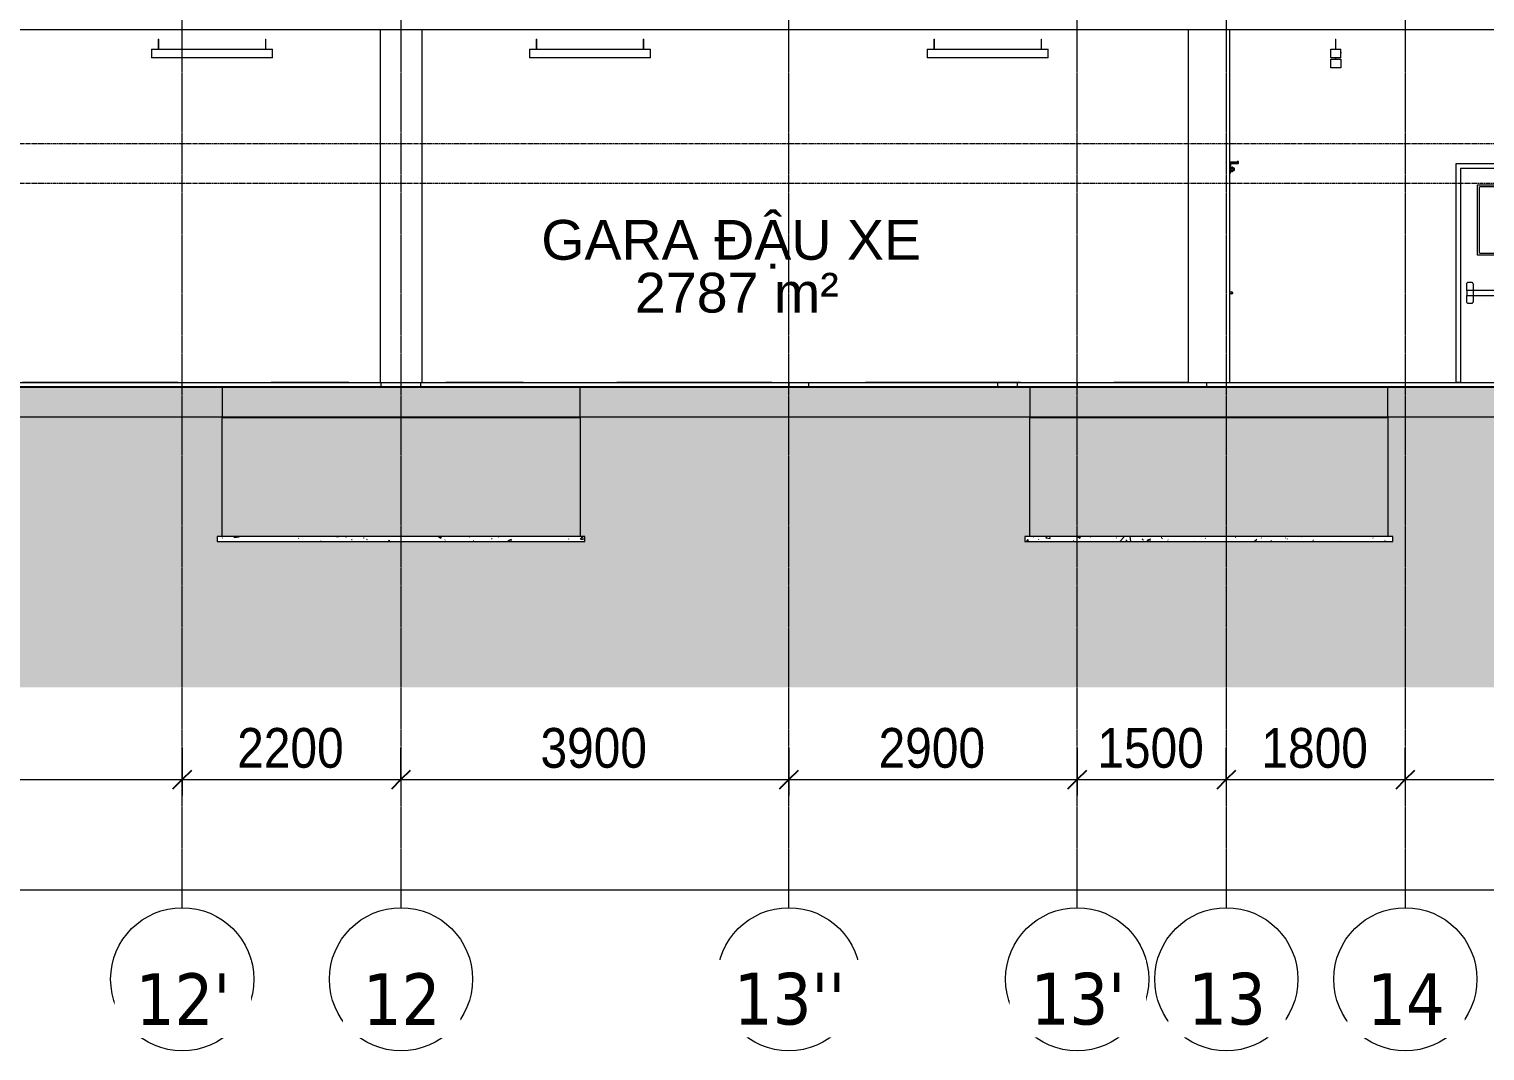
# Model space of a CAD drawing. Header units: millimetres. Extents: x 26124 to 258712, y -8723 to 35400.
# Drawn here: x 225247 to 239887, y -8723 to 1552 of the extents above; entities that cross this region are included whole.
import ezdxf

# ---------------------------------------------------------------- set-up
doc = ezdxf.new("R2010")
doc.units = ezdxf.units.MM
doc.linetypes.add('Centre', pattern=[31.75, 6.35, -4.7625, 15.875, -4.7625])
doc.linetypes.add('Grid Line', pattern=[22.225, 12.7, -3.175, 3.175, -3.175])
for name, color, linetype, lineweight in [('0-2', 50, 'Continuous', 5), ('A-ANNO-DIMS', 211, 'Continuous', 9), ('A-ANNO-DIMS-160', 211, 'Continuous', 9), ('A-AREA-IDEN', 2, 'Continuous', 9), ('A-CLNG-3', 13, 'Continuous', 18), ('A-CLNG-PATT-3', 13, 'Continuous', 9), ('A-DETL-GENF-2', 9, 'Continuous', 9), ('A-DETL-GENF-3', 253, 'Continuous', 9), ('A-DETL-THIN', 151, 'Continuous', 9), ('A-DOOR', 31, 'Continuous', 9), ('A-DOOR-FRAM', 31, 'Continuous', 9), ('A-FLOR-1', 10, 'Continuous', 25), ('A-FLOR-LEVL-2', 51, 'Centre', 9), ('A-FLOR-PATT-1', 7, 'Continuous', 9), ('A-WALL', 113, 'Continuous', 9), ('C-PRKG', 70, 'Continuous', 9), ('E-LITE-EQPM', 33, 'Continuous', 9), ('S-COLS-1', 7, 'Continuous', 9), ('S-FNDN-1', 32, 'Continuous', 5), ('S-FNDN-2', 250, 'Continuous', 18), ('S-GRID-1', 1, 'Grid Line', 9), ('S-GRID-IDEN', 1, 'Continuous', 9)]:
    doc.layers.add(name, color=color, linetype=linetype, lineweight=lineweight)
doc.styles.add('Arial_1', font='arial.ttf', dxfattribs={"height": 400})
doc.styles.add('Tahoma_B_1', font='tahomabd.ttf', dxfattribs={"height": 520})
doc.styles.add('UTM Avo', font='', dxfattribs={"width": 0.9, "height": 400})
doc.styles.get('UTM Avo').set_extended_font_data('UTM Avo')
doc.dimstyles.new('1_Dim_chi_tiet_2_5', dxfattribs={"dimscale": 304.8, "dimtxt": 399.720379, "dimasz": 0.629921, "dimexe": 0.524934, "dimexo": 0.0625, "dimgap": 0.052493, "dimtad": 1, "dimdec": 0, "dimrnd": 5, "dimzin": 0, "dimdsep": 46, "dimtxsty": 'UTM Avo', "dimblk1": 'OBLIQUE', "dimblk2": 'OBLIQUE', "dimsah": 1, "dimcen": 0.09, "dimdle": 0.524934, "dimazin": 0, "dimtfac": 1, "dimtdec": 4, "dimtix": 1, "dimtmove": 0, "dimatfit": 3, "dimfxl": 1.049869, "dimfxlon": 1, "dimtvp": 1, "dimtolj": 1, "dimtzin": 0, "dimarcsym": 2})
pattern_1 = [(50, (201715.2, 14125), (349.794, -30.603), [36.576, -402.336]), (355, (201715.2, 14125), (-67.6662, 366.8294), [29.261, -321.869]), (100.451, (201744.35, 14122.45), (282.1303, 336.2237), [31.085, -341.933]), (46.184, (201715.2, 14222.54), (520.4716, -80.7226), [54.864, -603.504]), (96.636, (201758.6, 14215.8), (455.813, 475.061), [46.627, -512.899]), (351.184, (201715.2, 14222.54), (455.817, 475.056), [43.891, -482.803]), (21, (201763.97, 14198.15), (291.1001, -196.3495), [36.576, -402.336]), (326, (201763.97, 14198.15), (118.6602, 353.6414), [29.261, -321.869]), (71.451, (201788.23, 14181.8), (409.7612, 157.2884), [31.085, -341.933]), (37.5, (201715.2, 14125), (5.93003, 162.34503), [5.364, -312.603, 5.364, -321.381, -323.088]), (37.5, (201715.2, 14125), (5.93003, 162.34503), [-644.713, 5.364, -317.724]), (7.5, (201715.2, 14125), (128.29335, 192.3462), [5.364, -180.929, 5.364, -305.288, -123.139]), (7.5, (201715.2, 14125), (128.29335, 192.3462), [-496.946, 5.364, -117.775]), (327.5, (201606.45, 14125), (260.3347, -10.99933), [5.364, -116.556, 5.364, -375.026, -504.749]), (327.5, (201606.45, 14125), (260.3347, -10.99933), [-502.31, 5.364, -499.384]), (317.5, (201557.68, 14125), (284.4085, 48.8194), [5.364, -153.132, 5.364, -247.254, -358.445]), (317.5, (201557.68, 14125), (284.4085, 48.8194), [-411.114, 5.364, -353.08])]
pattern_2 = [(50, (201715.2, 14125), (1165.978, -102.01), [121.92, -1341.12]), (355, (201715.2, 14125), (-225.554, 1222.763), [97.536, -1072.896]), (100.451, (201812.4, 14116.5), (940.433, 1120.746), [103.616, -1139.776]), (46.184, (201715.2, 14450.1), (1734.906, -269.074), [182.88, -2011.68]), (96.636, (201859.8, 14427.7), (1519.38, 1583.536), [155.424, -1709.665]), (351.184, (201715.2, 14450.1), (1519.39, 1583.52), [146.304, -1609.344]), (21, (201877.8, 14368.8), (970.332, -654.498), [121.92, -1341.12]), (326, (201877.8, 14368.8), (395.533, 1178.804), [97.536, -1072.896]), (71.451, (201958.6, 14314.3), (1365.87, 524.296), [103.616, -1139.776]), (37.5, (201715.2, 14125), (19.767, 541.1527), [53.645, -1006.246, 53.645, -1035.507, -1076.96]), (37.5, (201715.2, 14125), (19.767, 541.1527), [-2149.043, 53.645, -1023.315]), (7.5, (201715.2, 14125), (427.646, 641.156), [53.645, -567.334, 53.645, -981.862, -410.464]), (7.5, (201715.2, 14125), (427.646, 641.156), [-1656.486, 53.645, -356.819]), (327.5, (201352.7, 14125), (867.782, -36.665), [53.645, -352.755, 53.645, -1214.323, -1682.496]), (327.5, (201352.7, 14125), (867.782, -36.665), [-1674.368, 53.645, -1628.85]), (317.5, (201190.1, 14125), (948.028, 162.731), [53.645, -474.675, 53.645, -788.416, -1194.816]), (317.5, (201190.1, 14125), (948.028, 162.731), [-1370.38, 53.645, -1141.17])]

# ---------------------------------------------------------------- blocks, each defined once
blk = doc.blocks.new('NCV_TKTC_KET CAU_rvt-2-TKCS_MẶT CẮT 4')
at = {"layer": 'A-FLOR-PATT-1'}
blk.add_hatch(color=256, dxfattribs=at).paths.add_polyline_path([(82303, -2350), (127253, -2350), (127253, -2050), (33653, -2050), (33653, -2350), (79641, -2350)])
at = {"layer": 'S-FNDN-1'}
for points in [[(106353, -3550), (109953, -3550), (109953, -2050), (106353, -2050), (106353, -3234)], [(116990, -3550), (118078, -3550), (118078, -2050), (114478, -2050), (114478, -3550), (116791, -3550)]]:
    blk.add_hatch(color=256, dxfattribs=at).paths.add_polyline_path(points)
at = {"layer": 'A-FLOR-1'}
for p, q in [((127253, -2050), (33653, -2050)), ((106353, -2350), (109953, -2350)), ((114478, -2350), (118078, -2350))]:
    blk.add_line(p, q, dxfattribs=at)
at = {"layer": 'S-COLS-1'}
for p, q in [((107953, -2050), (107953, -2000)), ((108353, -2050), (108353, -2000)), ((112053, -2000), (112053, -2050)), ((112253, -2050), (112253, -2000)), ((114153, -2050), (114153, -2000)), ((114353, -2050), (114353, -2000)), ((116253, -2000), (116253, -2050)), ((116453, -2050), (116453, -2000))]:
    blk.add_line(p, q, dxfattribs=at)
at = {"layer": 'S-FNDN-2'}
for p, q in [((109953, -2050), (106353, -2050)), ((106353, -2050), (106353, -2350)), ((109953, -2350), (109953, -2050)), ((118078, -2050), (114478, -2050)), ((114478, -2050), (114478, -2350)), ((118078, -2350), (118078, -2050))]:
    blk.add_line(p, q, dxfattribs=at)
blk = doc.blocks.new('xe oto1 - xe oto-V93-TKCS_MẶT CẮT 4')
at = {"layer": 'C-PRKG'}
for p, q in [((92052.564287, -2000), (92102.564287, -2000)), ((92552.564287, -2000), (92052.564287, -2000)), ((92052.564287, -2000), (92552.564287, -2000)), ((92102.564287, -2000), (92052.564287, -2000)), ((92102.564287, -2000), (92552.564287, -2000)), ((92552.564287, -2000), (92102.564287, -2000)), ((92832.564287, -2000), (92172.564287, -2000)), ((92832.564287, -2000), (92172.564287, -2000)), ((92252.564287, -2000), (92752.564287, -2000)), ((92752.564287, -2000), (92252.564287, -2000)), ((92252.564287, -2000), (92752.564287, -2000)), ((92752.564287, -2000), (92252.564287, -2000)), ((94432.564287, -2000), (93772.564287, -2000)), ((94432.564287, -2000), (93772.564287, -2000)), ((93852.564287, -2000), (94352.564287, -2000)), ((94352.564287, -2000), (93852.564287, -2000)), ((93852.564287, -2000), (94352.564287, -2000)), ((94352.564287, -2000), (93852.564287, -2000)), ((94552.564287, -2000), (94052.564287, -2000)), ((94052.564287, -2000), (94502.564287, -2000)), ((94552.564287, -2000), (94052.564287, -2000)), ((94502.564287, -2000), (94052.564287, -2000)), ((94502.564287, -2000), (94552.564287, -2000)), ((94552.564287, -2000), (94502.564287, -2000))]:
    blk.add_line(p, q, dxfattribs=at)
blk = doc.blocks.new('xe oto1 - xe oto-612721-TKCS_MẶT CẮT 4')
at = {"layer": 'C-PRKG'}
for p, q in [((89077.564287, -2000), (89127.564287, -2000)), ((89577.564287, -2000), (89077.564287, -2000)), ((89077.564287, -2000), (89577.564287, -2000)), ((89127.564287, -2000), (89077.564287, -2000)), ((89127.564287, -2000), (89577.564287, -2000)), ((89577.564287, -2000), (89127.564287, -2000)), ((89857.564287, -2000), (89197.564287, -2000)), ((89857.564287, -2000), (89197.564287, -2000)), ((89277.564287, -2000), (89777.564287, -2000)), ((89777.564287, -2000), (89277.564287, -2000)), ((89277.564287, -2000), (89777.564287, -2000)), ((89777.564287, -2000), (89277.564287, -2000)), ((91457.564287, -2000), (90797.564287, -2000)), ((91457.564287, -2000), (90797.564287, -2000)), ((90877.564287, -2000), (91377.564287, -2000)), ((91377.564287, -2000), (90877.564287, -2000)), ((90877.564287, -2000), (91377.564287, -2000)), ((91377.564287, -2000), (90877.564287, -2000)), ((91542.564287, -2000), (91077.564287, -2000)), ((91077.564287, -2000), (91527.564287, -2000)), ((91542.564287, -2000), (91077.564287, -2000)), ((91527.564287, -2000), (91077.564287, -2000)), ((91527.564287, -2000), (91542.564287, -2000)), ((91542.564287, -2000), (91527.564287, -2000))]:
    blk.add_line(p, q, dxfattribs=at)
blk = doc.blocks.new('EAE_STL_PENDANT_TK_15W_120cm - LIC_01-ĐÈN LED BATTEN 1_2_ P_2x20W_ ÁNH SÁNG TRẮNG 6000K_ LẮP ĐẶT NỔI_TREO TY-V195-TKCS_MẶT CẮT 4')
at = {"layer": 'E-LITE-EQPM'}
for p, q in [((120303, 1250), (120403, 1250)), ((120303, 1248), (120303, 1250)), ((120303, 1164), (120303, 1248)), ((120350, 1264), (120350, 1250)), ((120350, 1264), (120350, 1250)), ((120355, 1250), (120355, 1264)), ((120355, 1250), (120355, 1264)), ((120403, 1250), (120403, 1248)), ((120403, 1248), (120403, 1164)), ((120403, 1222), (120405, 1222)), ((120403, 1222), (120405, 1222)), ((120403, 1222), (120405, 1222)), ((120403, 1222), (120405, 1222)), ((120403, 1212), (120405, 1212)), ((120405, 1212), (120403, 1212)), ((120405, 1222), (120405, 1222)), ((120405, 1222), (120405, 1212)), ((120403, 1164), (120303, 1164))]:
    blk.add_line(p, q, dxfattribs=at)
blk = doc.blocks.new('EAE_STL_PENDANT_TK_15W_120cm - LIC_01-ĐÈN LED BATTEN 1_2_ P_2x20W_ ÁNH SÁNG TRẮNG 6000K_ LẮP ĐẶT NỔI_TREO TY-V196-TKCS_MẶT CẮT 4')
at = {"layer": 'E-LITE-EQPM'}
for p, q in [((120303, 1350), (120403, 1350)), ((120303, 1348), (120303, 1350)), ((120303, 1264), (120303, 1348)), ((120350, 1450), (120350, 1350)), ((120350, 1450), (120350, 1350)), ((120350, 1450), (120350, 1450)), ((120350, 1450), (120353, 1450)), ((120353, 1450), (120355, 1450)), ((120355, 1350), (120355, 1450)), ((120355, 1350), (120355, 1450)), ((120355, 1450), (120355, 1450)), ((120403, 1348), (120403, 1350)), ((120403, 1264), (120403, 1348)), ((120405, 1322), (120403, 1322)), ((120405, 1322), (120403, 1322)), ((120405, 1322), (120403, 1322)), ((120405, 1321), (120403, 1321)), ((120405, 1321), (120403, 1321)), ((120405, 1322), (120405, 1321)), ((120405, 1321), (120405, 1312)), ((120403, 1264), (120303, 1264)), ((120405, 1312), (120403, 1312)), ((120405, 1312), (120403, 1312))]:
    blk.add_line(p, q, dxfattribs=at)
blk = doc.blocks.new('EAE_STL_PENDANT_TK_15W_120cm - LIC_01-ĐÈN LED BATTEN 1_2_ P_2x20W_ ÁNH SÁNG TRẮNG 6000K_ LẮP ĐẶT NỔI_TREO TY-V197-TKCS_MẶT CẮT 4')
at = {"layer": 'E-LITE-EQPM'}
for p, q in [((113444, 1350), (114661, 1350)), ((113444, 1350), (113444, 1348)), ((113444, 1348), (113444, 1264)), ((113512, 1450), (113512, 1350)), ((113512, 1450), (113512, 1450)), ((113512, 1450), (113517, 1450)), ((113517, 1350), (113517, 1450)), ((113517, 1450), (113517, 1450)), ((114589, 1450), (114589, 1350)), ((114589, 1450), (114589, 1450)), ((114589, 1450), (114594, 1450)), ((114594, 1350), (114594, 1450)), ((114594, 1450), (114594, 1450)), ((114661, 1348), (114661, 1350)), ((114661, 1264), (114661, 1348)), ((114661, 1264), (113444, 1264))]:
    blk.add_line(p, q, dxfattribs=at)
blk = doc.blocks.new('FD_01 - FD_01-1200x2200mm-V224-TKCS_MẶT CẮT 4')
at = {"layer": 'A-DOOR'}
h = blk.add_hatch(dxfattribs=at)
h.set_pattern_fill('FP_9', color=256, style=0, pattern_type=2)
h.set_pattern_definition([(63.435, (82789.9, 14236.3), (-0.002, 1625.6), [567.96, -3066.99]), (63.435, (81164.3, 14236.3), (-0.002, 1625.6), [567.96, -3066.99]), (63.435, (83568.1, 14550.35), (-0.002, 1625.6), [567.96, -3066.99]), (63.435, (81942.5, 14550.35), (-0.002, 1625.6), [567.96, -3066.99]), (63.435, (83450.3, 14439.5), (-0.002, 1625.6), [567.96, -3066.99]), (63.435, (81824.7, 14439.5), (-0.002, 1625.6), [567.96, -3066.99]), (63.435, (83330.26, 15074.4), (-0.002, 1625.6), [276.055, -3358.896]), (63.435, (81704.66, 15074.4), (-0.002, 1625.6), [276.055, -3358.896]), (63.435, (83251.74, 14976.15), (-0.002, 1625.6), [567.96, -3066.99]), (63.435, (81626.14, 14976.15), (-0.002, 1625.6), [567.96, -3066.99]), (63.435, (83265.6, 15046.7), (-0.002, 1625.6), [567.96, -3066.99]), (63.435, (81640, 15046.7), (-0.002, 1625.6), [567.96, -3066.99]), (63.435, (82609.74, 14737.2), (-0.002, 1625.6), [567.96, -3066.99]), (63.435, (80984.14, 14737.2), (-0.002, 1625.6), [567.96, -3066.99]), (63.435, (82623.6, 14820.35), (-0.002, 1625.6), [567.96, -3066.99]), (63.435, (80998, 14820.35), (-0.002, 1625.6), [567.96, -3066.99]), (63.435, (82627.3, 14880.3), (-0.002, 1625.6), [567.96, -3066.99]), (63.435, (81001.7, 14880.3), (-0.002, 1625.6), [567.96, -3066.99])])
h.paths.add_polyline_path([(118998, -700), (119298, -700), (119298, -35), (118998, -35), (118998, -400)])
for p, q in [((118978, -15), (119318, -15)), ((118978, -720), (118978, -15)), ((119298, -35), (118998, -35)), ((118998, -700), (118998, -35)), ((119298, -700), (119298, -35)), ((119318, -15), (119318, -720)), ((119318, -720), (118978, -720)), ((118998, -700), (119298, -700)), ((118870, -1075), (118870, -1011)), ((118889, -992), (118915, -992)), ((118934, -1011), (118934, -1075)), ((118870, -1075), (118870, -1125)), ((118934, -1075), (118870, -1075)), ((118870, -1125), (118934, -1125)), ((118870, -1189), (118870, -1125)), ((119608, -1075), (118934, -1075)), ((118934, -1075), (118934, -1125)), ((118934, -1125), (119608, -1125)), ((118934, -1125), (118934, -1189)), ((119608, -1125), (119608, -1075)), ((119945, -1075), (119608, -1075)), ((119608, -1125), (119945, -1125)), ((119945, -1125), (119945, -1075)), ((118915, -1208), (118889, -1208))]:
    blk.add_line(p, q, dxfattribs=at)
at = {"layer": 'A-DOOR', "flags": 128}
for points in [[(118870, -1011), (118871, -1007), (118872, -1003), (118874, -999), (118877, -996), (118881, -994), (118885, -993), (118889, -992)], [(118915, -992), (118919, -993), (118923, -994), (118926, -996), (118929, -999), (118932, -1003), (118933, -1007), (118934, -1011)], [(118889, -1208), (118885, -1207), (118881, -1206), (118877, -1204), (118874, -1201), (118872, -1197), (118871, -1193), (118870, -1189)], [(118934, -1189), (118933, -1193), (118932, -1197), (118929, -1201), (118926, -1204), (118923, -1206), (118919, -1207), (118915, -1208)]]:
    blk.add_lwpolyline(points, dxfattribs=at)
at = {"layer": 'A-DOOR-FRAM'}
for p, q in [((118808, 155), (118808, -2000)), ((118808, 155), (120008, 155)), ((120008, 155), (120008, -2000)), ((118808, -2000), (118763, -2000)), ((120008, -2000), (120053, -2000))]:
    blk.add_line(p, q, dxfattribs=at)
blk = doc.blocks.new('FD_02 - FD_03 - FD_02-KY THUAT-1000x2200mm-2441917-TKCS_MẶT CẮT 4')
at = {"layer": 'A-DOOR'}
for p, q in [((116487, 174), (116489, 174)), ((116488, 174), (116487, 174)), ((116488, 174), (116487, 174)), ((116488, 218), (116489, 218)), ((116489, 218), (116488, 218)), ((116488, 218), (116489, 218)), ((116488, 215), (116489, 215)), ((116489, 215), (116488, 215)), ((116488, 215), (116489, 215)), ((116539, 214), (116488, 214)), ((116512, 214), (116488, 214)), ((116488, 200), (116512, 200)), ((116488, 198), (116490, 198)), ((116490, 192), (116488, 192)), ((116488, 176), (116494, 176)), ((116488, 176), (116494, 176)), ((116488, 176), (116490, 176)), ((116489, 174), (116488, 174)), ((116490, 174), (116488, 174)), ((116488, 165), (116512, 165)), ((116489, 218), (116515, 218)), ((116489, 215), (116515, 215)), ((116489, 172), (116489, 174)), ((116489, 172), (116499, 172)), ((116490, 198), (116494, 198)), ((116490, 192), (116490, 198)), ((116494, 192), (116490, 192)), ((116490, 174), (116490, 176)), ((116494, 198), (116494, 192)), ((116494, 189), (116494, 181)), ((116494, 176), (116494, 176)), ((116499, 172), (116496, 172)), ((116497, 142), (116503, 152)), ((116499, 165), (116499, 172)), ((116503, 152), (116515, 152)), ((116517, 213), (116512, 213)), ((116512, 201), (116517, 201)), ((116513, 165), (116529, 156)), ((116515, 218), (116516, 218)), ((116515, 215), (116516, 215)), ((116515, 152), (116520, 142)), ((116516, 218), (116566, 218)), ((116516, 215), (116566, 215)), ((116567, 212), (116517, 212)), ((116517, 202), (116567, 202)), ((116530, 154), (116530, 131)), ((116539, 214), (116541, 214)), ((116541, 214), (116539, 214)), ((116563, 214), (116561, 214)), ((116561, 200), (116563, 200)), ((116562, 220), (116562, 218)), ((116562, 220), (116574, 220)), ((116574, 220), (116562, 220)), ((116562, 214), (116562, 211)), ((116563, 214), (116562, 214)), ((116562, 214), (116562, 214)), ((116562, 214), (116562, 211)), ((116562, 204), (116562, 200)), ((116562, 204), (116562, 200)), ((116562, 200), (116563, 200)), ((116563, 215), (116563, 214)), ((116563, 214), (116564, 214)), ((116564, 214), (116563, 214)), ((116563, 214), (116564, 214)), ((116564, 200), (116563, 200)), ((116564, 214), (116567, 214)), ((116564, 211), (116564, 214)), ((116564, 200), (116564, 204)), ((116567, 200), (116564, 200)), ((116565, 211), (116567, 211)), ((116567, 204), (116565, 204)), ((116565, 200), (116567, 200)), ((116566, 218), (116568, 218)), ((116568, 218), (116566, 218)), ((116568, 218), (116566, 218)), ((116566, 218), (116568, 218)), ((116566, 215), (116568, 215)), ((116568, 215), (116566, 215)), ((116568, 215), (116566, 215)), ((116566, 215), (116568, 215)), ((116566, 215), (116568, 215)), ((116568, 215), (116566, 215)), ((116567, 218), (116568, 218)), ((116568, 218), (116567, 218)), ((116567, 214), (116570, 214)), ((116567, 211), (116567, 211)), ((116567, 211), (116569, 211)), ((116569, 204), (116567, 204)), ((116567, 204), (116567, 204)), ((116570, 200), (116567, 200)), ((116568, 218), (116576, 218)), ((116568, 215), (116576, 215)), ((116571, 214), (116569, 214)), ((116571, 214), (116569, 214)), ((116569, 204), (116569, 211)), ((116569, 200), (116571, 200)), ((116572, 214), (116570, 214)), ((116570, 214), (116572, 214)), ((116570, 214), (116570, 200)), ((116570, 200), (116571, 200)), ((116571, 214), (116572, 214)), ((116572, 200), (116571, 200)), ((116572, 214), (116574, 214)), ((116572, 200), (116572, 214)), ((116574, 200), (116572, 200)), ((116573, 214), (116573, 215)), ((116574, 218), (116574, 220)), ((116575, 200), (116575, 214)), ((116576, 215), (116576, 218)), ((116576, 218), (116576, 218)), ((116576, 215), (116576, 215)), ((116512, 120), (116488, 120)), ((116488, 98), (116499, 112)), ((116503, 132), (116497, 142)), ((116499, 112), (116499, 120)), ((116515, 132), (116503, 132)), ((116529, 129), (116513, 120)), ((116520, 142), (116515, 132)), ((116491, -1090), (116488, -1090)), ((116488, -1110), (116491, -1110))]:
    blk.add_line(p, q, dxfattribs=at)
at = {"layer": 'A-DOOR', "flags": 128}
for points in [[(116566, 207), (116566, 208), (116566, 209), (116566, 210), (116566, 210), (116565, 211), (116565, 211)], [(116565, 204), (116565, 204), (116566, 205), (116566, 205), (116566, 206), (116566, 207), (116566, 207)], [(116499, 112), (116499, 112), (116499, 112), (116499, 112), (116499, 112), (116499, 112), (116499, 112), (116499, 112), (116499, 112), (116499, 112), (116499, 112), (116499, 112), (116499, 112), (116499, 112), (116499, 112), (116499, 112), (116499, 112), (116499, 112), (116499, 112)], [(116491, -1090), (116491, -1090), (116492, -1090), (116492, -1090), (116493, -1090), (116494, -1090), (116494, -1090), (116495, -1090), (116495, -1090), (116496, -1090), (116496, -1090), (116497, -1090), (116497, -1090), (116498, -1090), (116499, -1090), (116499, -1090), (116500, -1090), (116500, -1090), (116500, -1090), (116501, -1090), (116501, -1090), (116502, -1090), (116502, -1090), (116502, -1090), (116503, -1090), (116503, -1090), (116504, -1090), (116504, -1090), (116504, -1090), (116504, -1090), (116505, -1090), (116505, -1090), (116505, -1090), (116505, -1090), (116505, -1090), (116505, -1090), (116505, -1090), (116506, -1090), (116506, -1090), (116506, -1090)], [(116505, -1110), (116505, -1110), (116504, -1110), (116504, -1110), (116504, -1110), (116504, -1110), (116503, -1110), (116503, -1110), (116503, -1110), (116502, -1110), (116502, -1110), (116501, -1110), (116501, -1110), (116501, -1110), (116500, -1110), (116500, -1110), (116499, -1110), (116499, -1110), (116498, -1110), (116498, -1110), (116497, -1110), (116497, -1110), (116496, -1110), (116495, -1110), (116495, -1110), (116494, -1110), (116494, -1110), (116493, -1110), (116493, -1110), (116492, -1110), (116491, -1110), (116491, -1110), (116491, -1110)], [(116506, -1090), (116506, -1090), (116506, -1090), (116507, -1090), (116507, -1090), (116508, -1090), (116508, -1090), (116508, -1090), (116509, -1091), (116509, -1091), (116509, -1091), (116510, -1091), (116510, -1091), (116511, -1091)], [(116512, -1108), (116511, -1108), (116511, -1108), (116511, -1109), (116510, -1109), (116510, -1109), (116510, -1109), (116509, -1109), (116509, -1109), (116508, -1110), (116508, -1110), (116508, -1110), (116507, -1110), (116507, -1110)], [(116516, -1100), (116516, -1100), (116516, -1101), (116515, -1101), (116515, -1102), (116515, -1102), (116515, -1102), (116515, -1103), (116515, -1103), (116515, -1104), (116515, -1104), (116515, -1104), (116514, -1105), (116514, -1105), (116514, -1105), (116514, -1106), (116514, -1106), (116513, -1106), (116513, -1107)], [(116515, -1098), (116515, -1098), (116515, -1098), (116515, -1099), (116516, -1099), (116516, -1099), (116516, -1100), (116516, -1100)]]:
    blk.add_lwpolyline(points, dxfattribs=at)
at = {"layer": 'A-DOOR'}
for centre, radius, start, end in [((116509, 142), 17, 0, 180), ((116509, 142), 16.5, 0, 180), ((116509, 142), 17, 105, 120), ((116512, 163), 2, 60.8025, 90), ((116528, 154), 2, 0, 60.8025), ((116509, 142), 17, 180, 360), ((116509, 142), 16.5, 180, 0), ((116509, 142), 17, 240, 255), ((116512, 122), 2, 270, 299.1975), ((116528, 131), 2, 299.1975, 0), ((116506, -1100), 10, 0, 180), ((116506, -1100), 10, 180, 0)]:
    blk.add_arc(centre, radius, start, end, dxfattribs=at)
for centre, major_axis, ratio, start_param, end_param in [((116487, 207), (0, 6.79), 0.259156, 4.712389, 5.992125), ((116487, 207), (0, 2.5), 0.259156, 4.712389, 6.021386), ((116487, 207), (0, 6.79), 0.259156, 3.432653, 4.712389), ((116487, 207), (0, 2.5), 0.259156, 3.403392, 4.712389), ((116494, 186), (0, 6), 0.000349, 5.323254, 6.283185), ((116494, 188), (0, 12), 0.000349, 2.181662, 3.141593), ((116512, 207), (0, 7), 0.965835, 4.712389, 6.544985), ((116512, 207), (0, 7), 0.965835, 2.879793, 4.712389), ((116517, 207), (0, 6), 0.965835, 4.712389, 6.283185), ((116517, 207), (0, 6), 0.965835, 3.141593, 4.712389), ((116517, 207), (0, 5), 0.965835, 4.712389, 6.021386), ((116517, 207), (0, 5), 0.965835, 3.403392, 4.712389), ((116561, 207), (0, 7), 0.259156, 0, 1.047198), ((116561, 207), (0, 7), 0.259156, 2.094395, 3.141593), ((116563, 207), (0, 7), 0.259156, 0, 1.047198), ((116563, 207), (0, 7), 0.259156, 2.094395, 3.141593), ((116567, 207), (0, 5), 0.965835, 2.879793, 3.141593), ((116569, 207), (0, 7), 0.259156, 0, 1.308997), ((116569, 207), (0, 7), 0.259156, 1.832596, 3.141593), ((116568, 207), (0, 2.5), 0.259156, 4.712389, 7.853982), ((116568, 207), (0, 2.5), 0.259156, 4.712389, 7.853982), ((116568, 207), (0, 2.5), 0.259156, 1.570796, 4.712389), ((116568, 207), (0, 2.5), 0.259156, 1.570796, 4.712389), ((116571, 207), (0, 7), 0.259156, 0, 1.570796), ((116567, 207), (0, 5), 0.965835, 5.235988, 5.759587), ((116566, 207), (0, 5), 0.965835, 4.942493, 5.632805), ((116570, 207), (0, 2.5), 0.259156, 4.712389, 7.853982), ((116570, 207), (0, 2.5), 0.259156, 1.570796, 4.712389), ((116571, 207), (0, 7), 0.259156, 1.570796, 3.141593), ((116566, 207), (0, 5), 0.965835, 3.791973, 4.482285), ((116567, 207), (0, 5), 0.965835, 3.665191, 4.18879)]:
    blk.add_ellipse(centre, major_axis=major_axis, ratio=ratio, start_param=start_param, end_param=end_param, dxfattribs=at)
for points, knots in [([(116487, 214), (116488, 213), (116488, 213), (116489, 213), (116489, 213), (116489, 212), (116490, 212), (116490, 212), (116490, 212), (116490, 212), (116490, 211), (116490, 211), (116490, 211), (116491, 211), (116491, 210), (116491, 210), (116491, 210), (116491, 210), (116491, 209), (116491, 209), (116491, 209), (116491, 208), (116491, 208), (116491, 207)], [0, 0, 0, 0, 0.1, 0.2, 0.25, 0.3, 0.35, 0.375, 0.4, 0.425, 0.45, 0.5, 0.55, 0.575, 0.6, 0.625, 0.65, 0.7, 0.75, 0.8, 0.85, 0.9, 1, 1, 1, 1]), ([(116491, 207), (116491, 207), (116491, 207), (116491, 206), (116491, 206), (116491, 206), (116491, 205), (116491, 205), (116491, 205), (116491, 205), (116491, 204), (116490, 204), (116490, 204), (116490, 204), (116490, 203), (116490, 203), (116490, 203), (116490, 203), (116489, 203), (116489, 202), (116489, 202), (116488, 202), (116488, 201), (116487, 201)], [0, 0, 0, 0, 0.1, 0.15, 0.2, 0.25, 0.3, 0.35, 0.375, 0.4, 0.425, 0.45, 0.5, 0.55, 0.575, 0.6, 0.625, 0.65, 0.7, 0.75, 0.8, 0.9, 1, 1, 1, 1])]:
    blk.add_open_spline(points, degree=3, knots=knots, dxfattribs=at)
blk = doc.blocks.new('Grid - M_Grid Head - Circle-353313-TKCS_MẶT CẮT 4')
at = {"layer": 'S-GRID-IDEN'}
blk.add_circle((33652.564287, -8003.082963), 720, dxfattribs=at)
blk = doc.blocks.new('DIMBLOCK101-TKCS_MẶT CẮT 4')
at = {"layer": 'A-ANNO-DIMS-160'}
for p, q in [((220787, -5675), (220787, -6155)), ((220787, -5995), (220787, -5675)), ((226787, -5675), (226787, -6155)), ((226787, -5995), (226787, -5675)), ((220787, -5995), (226787, -5995))]:
    blk.add_line(p, q, dxfattribs=at)
at = {"layer": 'A-ANNO-DIMS-160', "lineweight": 25}
for p, q in [((220787, -5995), (220691, -6091)), ((220787, -5995), (220883, -5899)), ((226787, -5995), (226691, -6091)), ((226787, -5995), (226883, -5899))]:
    blk.add_line(p, q, dxfattribs=at)
at = {"layer": 'A-ANNO-DIMS-160', "color": 0, "insert": (223240, -5476), "char_height": 400, "width": 1314.64, "attachment_point": 1, "line_spacing_factor": 1.110334, "style": 'UTM Avo'}
blk.add_mtext('6000', dxfattribs=at)
blk = doc.blocks.new('_Oblique')
at = {"color": 0, "linetype": 'ByBlock', "lineweight": -2}
blk.add_line((-0.5, -0.5), (0.5, 0.5), dxfattribs=at)
blk = doc.blocks.new('DIMBLOCK102-TKCS_MẶT CẮT 4')
at = {"layer": 'A-ANNO-DIMS-160'}
for p, q in [((226787, -5675), (226787, -6155)), ((226787, -5995), (226787, -5675)), ((228987, -5675), (228987, -6155)), ((228987, -5995), (228987, -5675)), ((226787, -5995), (228987, -5995))]:
    blk.add_line(p, q, dxfattribs=at)
at = {"layer": 'A-ANNO-DIMS-160', "lineweight": 25}
for p, q in [((226787, -5995), (226691, -6091)), ((226787, -5995), (226883, -5899)), ((228987, -5995), (228891, -6091)), ((228987, -5995), (229083, -5899))]:
    blk.add_line(p, q, dxfattribs=at)
at = {"layer": 'A-ANNO-DIMS-160', "color": 0, "insert": (227340, -5476), "char_height": 400, "width": 1314.64, "attachment_point": 1, "line_spacing_factor": 1.110334, "style": 'UTM Avo'}
blk.add_mtext('2200', dxfattribs=at)
blk = doc.blocks.new('DIMBLOCK103-TKCS_MẶT CẮT 4')
at = {"layer": 'A-ANNO-DIMS-160'}
for p, q in [((228987, -5675), (228987, -6155)), ((228987, -5995), (228987, -5675)), ((232888, -5675), (232888, -6155)), ((232888, -5995), (232888, -5675)), ((228987, -5995), (232888, -5995))]:
    blk.add_line(p, q, dxfattribs=at)
at = {"layer": 'A-ANNO-DIMS-160', "lineweight": 25}
for p, q in [((228987, -5995), (228891, -6091)), ((228987, -5995), (229083, -5899)), ((232888, -5995), (232792, -6091)), ((232888, -5995), (232984, -5899))]:
    blk.add_line(p, q, dxfattribs=at)
at = {"layer": 'A-ANNO-DIMS-160', "color": 0, "insert": (230390, -5476), "char_height": 400, "width": 1314.64, "attachment_point": 1, "line_spacing_factor": 1.110334, "style": 'UTM Avo'}
blk.add_mtext('3900', dxfattribs=at)
blk = doc.blocks.new('DIMBLOCK104-TKCS_MẶT CẮT 4')
at = {"layer": 'A-ANNO-DIMS-160'}
for p, q in [((232888, -5675), (232888, -6155)), ((232888, -5995), (232888, -5675)), ((235787, -5675), (235787, -6155)), ((235787, -5995), (235787, -5675)), ((232888, -5995), (235787, -5995))]:
    blk.add_line(p, q, dxfattribs=at)
at = {"layer": 'A-ANNO-DIMS-160', "lineweight": 25}
for p, q in [((232888, -5995), (232792, -6091)), ((232888, -5995), (232984, -5899)), ((235787, -5995), (235691, -6091)), ((235787, -5995), (235883, -5899))]:
    blk.add_line(p, q, dxfattribs=at)
at = {"layer": 'A-ANNO-DIMS-160', "color": 0, "insert": (233790, -5476), "char_height": 400, "width": 1314.64, "attachment_point": 1, "line_spacing_factor": 1.110334, "style": 'UTM Avo'}
blk.add_mtext('2900', dxfattribs=at)
blk = doc.blocks.new('DIMBLOCK105-TKCS_MẶT CẮT 4')
at = {"layer": 'A-ANNO-DIMS-160'}
for p, q in [((235787, -5675), (235787, -6155)), ((235787, -5995), (235787, -5675)), ((237287, -5675), (237287, -6155)), ((237287, -5995), (237287, -5675)), ((235787, -5995), (237287, -5995))]:
    blk.add_line(p, q, dxfattribs=at)
at = {"layer": 'A-ANNO-DIMS-160', "lineweight": 25}
for p, q in [((235787, -5995), (235691, -6091)), ((235787, -5995), (235883, -5899)), ((237287, -5995), (237191, -6091)), ((237287, -5995), (237383, -5899))]:
    blk.add_line(p, q, dxfattribs=at)
at = {"layer": 'A-ANNO-DIMS-160', "color": 0, "insert": (235990, -5476), "char_height": 400, "width": 1314.64, "attachment_point": 1, "line_spacing_factor": 1.110334, "style": 'UTM Avo'}
blk.add_mtext('1500', dxfattribs=at)
blk = doc.blocks.new('DIMBLOCK106-TKCS_MẶT CẮT 4')
at = {"layer": 'A-ANNO-DIMS-160'}
for p, q in [((237287, -5675), (237287, -6155)), ((237287, -5995), (237287, -5675)), ((239087, -5675), (239087, -6155)), ((239087, -5995), (239087, -5675)), ((237287, -5995), (239087, -5995))]:
    blk.add_line(p, q, dxfattribs=at)
at = {"layer": 'A-ANNO-DIMS-160', "lineweight": 25}
for p, q in [((237287, -5995), (237191, -6091)), ((237287, -5995), (237383, -5899)), ((239087, -5995), (238991, -6091)), ((239087, -5995), (239183, -5899))]:
    blk.add_line(p, q, dxfattribs=at)
at = {"layer": 'A-ANNO-DIMS-160', "color": 0, "insert": (237640, -5476), "char_height": 400, "width": 1314.64, "attachment_point": 1, "line_spacing_factor": 1.110334, "style": 'UTM Avo'}
blk.add_mtext('1800', dxfattribs=at)
blk = doc.blocks.new('DIMBLOCK107-TKCS_MẶT CẮT 4')
at = {"layer": 'A-ANNO-DIMS-160'}
for p, q in [((239087, -5675), (239087, -6155)), ((239087, -5995), (239087, -5675)), ((242887, -5675), (242887, -6155)), ((242887, -5995), (242887, -5675)), ((239087, -5995), (242887, -5995))]:
    blk.add_line(p, q, dxfattribs=at)
at = {"layer": 'A-ANNO-DIMS-160', "lineweight": 25}
for p, q in [((239087, -5995), (238991, -6091)), ((239087, -5995), (239183, -5899)), ((242887, -5995), (242791, -6091)), ((242887, -5995), (242983, -5899))]:
    blk.add_line(p, q, dxfattribs=at)
at = {"layer": 'A-ANNO-DIMS-160', "color": 0, "insert": (240440, -5476), "char_height": 400, "width": 1314.64, "attachment_point": 1, "line_spacing_factor": 1.110334, "style": 'UTM Avo'}
blk.add_mtext('3800', dxfattribs=at)
blk = doc.blocks.new('DIMBLOCK109-TKCS_MẶT CẮT 4')
at = {"layer": 'A-ANNO-DIMS-160'}
for p, q in [((154487, -6783), (154487, -7263)), ((154487, -7103), (154487, -6783)), ((248087, -6783), (248087, -7263)), ((248087, -7103), (248087, -6783)), ((154327, -7103), (248247, -7103))]:
    blk.add_line(p, q, dxfattribs=at)
at = {"layer": 'A-ANNO-DIMS-160', "lineweight": 25}
for p, q in [((154487, -7103), (154583, -7007)), ((248087, -7103), (248183, -7007)), ((154487, -7103), (154391, -7199)), ((248087, -7103), (247991, -7199))]:
    blk.add_line(p, q, dxfattribs=at)
at = {"layer": 'A-ANNO-DIMS-160', "color": 0, "insert": (200603, -6584), "char_height": 400, "width": 1643.29, "attachment_point": 1, "line_spacing_factor": 1.110334, "style": 'UTM Avo'}
blk.add_mtext('93600', dxfattribs=at)

msp = doc.modelspace()

# ---------------------------------------------------------------- hatches: boundary and pattern name
at = {"layer": 'A-CLNG-PATT-3'}
h = msp.add_hatch(dxfattribs=at)
h.set_pattern_fill('FP_4', color=256, style=0, pattern_type=2)
h.set_pattern_definition([(0, (201715.2, 14125), (1300.48, 325.12), [53.645, -921.715, 53.645, -6123.635]), (0, (201715.2, 14125), (1300.48, 325.12), [-1029.005, -921.715, 53.645, -1897.075, -3251.2]), (0, (201715.2, 14125), (1300.48, 325.12), [-3901.44, 53.645, -921.715, 53.645, -2222.195]), (0, (201715.2, 14125), (1300.48, 325.12), [-4930.445, -596.595, 53.645, -1571.955]), (120, (202202.9, 14287.56), (-931.8022, 963.6887), [53.645, -921.715, -6177.28]), (120, (202202.9, 14287.56), (-931.8022, 963.6887), [-975.36, 53.645, -921.715, -5201.92]), (120, (202202.9, 14287.56), (-931.8022, 963.6887), [-1950.72, 53.645, -1897.075, -3251.2]), (120, (202202.9, 14287.56), (-931.8022, 963.6887), [-3901.44, 53.645, -921.715, -2275.84]), (120, (202202.9, 14287.56), (-931.8022, 963.6887), [-4876.8, 53.645, -596.595, -1625.6]), (120, (202202.9, 14287.56), (-931.8022, 963.6887), [-5527.04, 53.645, -1571.955]), (240, (202365.44, 14937.8), (-368.6778, -1288.8087), [53.645, -921.715, -6177.28]), (240, (202365.44, 14937.8), (-368.6778, -1288.8087), [-975.36, 53.645, -921.715, -5201.92]), (240, (202365.44, 14937.8), (-368.6778, -1288.8087), [-1950.72, 53.645, -1897.075, -3251.2]), (240, (202365.44, 14937.8), (-368.6778, -1288.8087), [-3901.44, 53.645, -921.715, -2275.84]), (240, (202365.44, 14937.8), (-368.6778, -1288.8087), [-4876.8, 53.645, -596.595, -1625.6]), (240, (202365.44, 14937.8), (-368.6778, -1288.8087), [-5527.04, 53.645, -1571.955])])
h.paths.add_polyline_path([(242887.4, 1550), (242887.4, 1555), (242537.5, 1555), (242537.5, 1550), (242818.3, 1550)])
h.paths.add_polyline_path([(160037.5, 1550), (160037.5, 1555), (159787.6, 1555), (159787.6, 1550)])
h.paths.add_polyline_path([(160537.5, 1550), (242037.5, 1550), (242037.5, 1555), (160537.5, 1555)])
at = {"layer": 'A-DETL-GENF-2'}
h = msp.add_hatch(dxfattribs=at)
h.set_pattern_fill('FP_49', color=256, style=0, pattern_type=2)
h.set_pattern_definition([(0, (201715.2, 14125), (774.192, 774.192), [774.192, -774.192]), (0, (201715.2, 14415.3), (774.192, 774.192), [774.192, -774.192]), (0, (201715.2, 14705.64), (774.192, 774.192), [774.192, -774.192]), (90, (201812, 14802.4), (-774.192, 774.192), [774.192, -774.192]), (90, (202102.3, 14802.4), (-774.192, 774.192), [774.192, -774.192]), (90, (202392.6, 14802.4), (-774.192, 774.192), [774.192, -774.192])])
h.paths.add_polyline_path([(149345.9, -5065.9), (251606.4, -5065.9), (251606.4, -25.5), (250587.5, 50), (248087.5, 50), (248087.5, -2750), (247687.5, -2750), (247687.5, -2350), (244787.5, -2350), (244787.5, -3550), (244837.5, -3550), (244837.5, -3600), (242237.5, -3600), (242237.5, -3550), (242287.5, -3550), (242287.5, -2350), (238912.6, -2350), (238912.6, -3550), (238962.6, -3550), (238962.6, -3600), (235262.6, -3600), (235262.6, -3550), (235312.6, -3550), (235312.6, -2350), (230787.6, -2350), (230787.6, -3550), (230837.6, -3550), (230837.6, -3600), (227137.6, -3600), (227137.6, -3550), (227187.5, -3550), (227187.5, -2350), (222587.6, -2350), (222587.6, -3550), (222637.6, -3550), (222637.6, -3600), (218937.6, -3600), (218937.6, -3550), (218987.5, -3550), (218987.5, -2350), (214387.6, -2350), (214387.6, -3550), (214437.6, -3550), (214437.6, -3600), (210737.6, -3600), (210737.6, -3550), (210787.6, -3550), (210787.6, -2350), (205637.6, -2350), (205637.6, -3550), (205687.6, -3550), (205687.6, -3600), (203087.6, -3600), (203087.6, -3550), (203137.6, -3550), (203137.6, -2350), (198387.6, -2350), (198387.6, -2750), (197987.5, -2750), (197987.5, -2350), (191787.6, -2350), (191787.6, -3550), (191837.6, -3550), (191837.6, -3600), (188137.6, -3600), (188137.6, -3550), (188187.6, -3550), (188187.6, -2350), (183587.6, -2350), (183587.6, -3550), (183637.6, -3550), (183637.6, -3600), (179937.6, -3600), (179937.6, -3550), (179987.6, -3550), (179987.6, -2350), (175387.5, -2350), (175387.5, -3550), (175512.6, -3550), (175512.6, -3600), (171812.6, -3600), (171812.6, -3550), (171787.6, -3550), (171787.6, -2350), (167262.6, -2350), (167262.6, -3550), (167312.6, -3550), (167312.6, -3600), (163612.6, -3600), (163612.6, -3550), (163662.6, -3550), (163662.6, -2350), (160287.6, -2350), (160287.6, -3550), (160337.5, -3550), (160337.5, -3600), (157737.5, -3600), (157737.5, -3550), (157787.5, -3550), (157787.5, -2350), (154887.5, -2350), (154887.5, -2750), (154487.5, -2750), (154487.5, -43.4), (151924.1, -43.4), (149345.9, -188.8), (149345.9, -4315.4)])
h = msp.add_hatch(dxfattribs=at)
h.set_pattern_fill('FP_56', color=256, style=0, pattern_type=2)
h.set_pattern_definition(pattern_1)
h.paths.add_polyline_path([(230834.7, -3600), (230837.6, -3600), (230837.6, -3550), (227137.6, -3550), (227137.6, -3600), (230035.8, -3600)])
h = msp.add_hatch(dxfattribs=at)
h.set_pattern_fill('FP_56', color=256, style=0, pattern_type=2)
h.set_pattern_definition(pattern_1)
h.paths.add_polyline_path([(238962.6, -3600), (238962.6, -3550), (235262.6, -3550), (235262.6, -3600), (238823.8, -3600)])
at = {"layer": 'A-DETL-GENF-3'}
h = msp.add_hatch(dxfattribs=at)
h.set_pattern_fill('FP_6', color=256, style=0, pattern_type=2)
h.set_pattern_definition(pattern_2)
h.paths.add_polyline_path([(230834.7, -3600), (230837.6, -3600), (230837.6, -3550), (227137.6, -3550), (227137.6, -3600), (230035.8, -3600)])
h = msp.add_hatch(dxfattribs=at)
h.set_pattern_fill('FP_6', color=256, style=0, pattern_type=2)
h.set_pattern_definition(pattern_2)
h.paths.add_polyline_path([(238962.6, -3600), (238962.6, -3550), (235262.6, -3550), (235262.6, -3600), (238823.8, -3600)])

# ---------------------------------------------------------------- linework, layer by layer
at = {"layer": 'A-CLNG-3'}
msp.add_line((160537.5, 1550), (242037.5, 1550), dxfattribs=at)
at = {"layer": 'A-DETL-THIN'}
for p, q in [((227187.5, -2350), (222587.6, -2350)), ((227187.5, -3550), (227187.5, -2350)), ((235312.6, -2350), (230787.6, -2350)), ((230787.6, -2350), (230787.6, -3550)), ((235312.6, -3550), (235312.6, -2350)), ((242287.5, -2350), (238912.6, -2350)), ((238912.6, -2350), (238912.6, -3550)), ((230787.6, -3550), (227137.6, -3550)), ((227137.6, -3550), (227137.6, -3600)), ((227137.6, -3600), (230837.6, -3600)), ((230837.6, -3550), (230787.6, -3550)), ((230837.6, -3600), (230837.6, -3550)), ((238912.6, -3550), (235262.6, -3550)), ((235262.6, -3550), (235262.6, -3600)), ((235262.6, -3600), (238962.6, -3600)), ((238962.6, -3550), (238912.6, -3550)), ((238962.6, -3600), (238962.6, -3550))]:
    msp.add_line(p, q, dxfattribs=at)
at = {"layer": 'A-FLOR-LEVL-2'}
for p, q in [((254987.5, 400), (147057.6, 400)), ((252955.5, 0), (147057.6, 0)), ((147057.6, -2000), (252955.5, -2000))]:
    msp.add_line(p, q, dxfattribs=at)
at = {"layer": 'A-WALL'}
for p, q in [((228777.5, 1550), (228777.5, -2000)), ((229197.5, 1550), (229197.5, -2000)), ((236902.5, 1550), (236902.5, -2000)), ((237322.5, -2000), (237322.5, 1550)), ((239597.5, -2000), (239597.5, 200)), ((239597.5, 200), (240887.5, 200)), ((209172.5, -2000), (240997.5, -2000)), ((235787.5, -2000), (235787.5, -2050))]:
    msp.add_line(p, q, dxfattribs=at)
at = {"layer": 'S-GRID-1'}
for p, q in [((226787.5, -3283.1), (226787.5, 30285.9)), ((228987.5, -3283.1), (228987.5, 30285.9)), ((232887.5, -3283.1), (232887.5, 30285.9)), ((235787.5, -3283.1), (235787.5, 30285.9)), ((237287.5, -3283.1), (237287.5, 30285.9)), ((239087.5, -3283.1), (239087.5, 30285.9)), ((226787.5, -7283.1), (226787.5, -3283.1)), ((228987.5, -7283.1), (228987.5, -3283.1)), ((232887.5, -7283.1), (232887.5, -3283.1)), ((235787.5, -7283.1), (235787.5, -3283.1)), ((237287.5, -7283.1), (237287.5, -3283.1)), ((239087.5, -7283.1), (239087.5, -3283.1))]:
    msp.add_line(p, q, dxfattribs=at)

# ---------------------------------------------------------------- block references
at = {"layer": '0-2'}
msp.add_blockref('NCV_TKTC_KET CAU_rvt-2-TKCS_MẶT CẮT 4', (120834.9, 0), dxfattribs=at)
at = {"layer": 'A-DOOR'}
for name in ['FD_02 - FD_03 - FD_02-KY THUAT-1000x2200mm-2441917-TKCS_MẶT CẮT 4', 'FD_01 - FD_01-1200x2200mm-V224-TKCS_MẶT CẮT 4']:
    msp.add_blockref(name, (120834.9, 0), dxfattribs=at)
at = {"layer": 'C-PRKG'}
for name, p in [('xe oto1 - xe oto-V93-TKCS_MẶT CẮT 4', (131409.9, 0)), ('xe oto1 - xe oto-V93-TKCS_MẶT CẮT 4', (133909.9, 0)), ('xe oto1 - xe oto-V93-TKCS_MẶT CẮT 4', (137384.9, 0)), ('xe oto1 - xe oto-V93-TKCS_MẶT CẮT 4', (139884.9, 0)), ('xe oto1 - xe oto-612721-TKCS_MẶT CẮT 4', (145359.9, 0))]:
    msp.add_blockref(name, p, dxfattribs=at)
at = {"layer": 'E-LITE-EQPM'}
for name, p in [('EAE_STL_PENDANT_TK_15W_120cm - LIC_01-ĐÈN LED BATTEN 1_2_ P_2x20W_ ÁNH SÁNG TRẮNG 6000K_ LẮP ĐẶT NỔI_TREO TY-V197-TKCS_MẶT CẮT 4', (113034.9, 0)), ('EAE_STL_PENDANT_TK_15W_120cm - LIC_01-ĐÈN LED BATTEN 1_2_ P_2x20W_ ÁNH SÁNG TRẮNG 6000K_ LẮP ĐẶT NỔI_TREO TY-V197-TKCS_MẶT CẮT 4', (116834.9, 0)), ('EAE_STL_PENDANT_TK_15W_120cm - LIC_01-ĐÈN LED BATTEN 1_2_ P_2x20W_ ÁNH SÁNG TRẮNG 6000K_ LẮP ĐẶT NỔI_TREO TY-V197-TKCS_MẶT CẮT 4', (120834.9, 0)), ('EAE_STL_PENDANT_TK_15W_120cm - LIC_01-ĐÈN LED BATTEN 1_2_ P_2x20W_ ÁNH SÁNG TRẮNG 6000K_ LẮP ĐẶT NỔI_TREO TY-V196-TKCS_MẶT CẮT 4', (118034.9, 0)), ('EAE_STL_PENDANT_TK_15W_120cm - LIC_01-ĐÈN LED BATTEN 1_2_ P_2x20W_ ÁNH SÁNG TRẮNG 6000K_ LẮP ĐẶT NỔI_TREO TY-V195-TKCS_MẶT CẮT 4', (118034.9, 0))]:
    msp.add_blockref(name, p, dxfattribs=at)
at = {"layer": 'S-GRID-IDEN'}
for p in [(193134.9, 0), (195334.9, 0), (199235, 0), (202134.9, 0), (203634.9, 0), (205434.9, 0)]:
    msp.add_blockref('Grid - M_Grid Head - Circle-353313-TKCS_MẶT CẮT 4', p, dxfattribs=at)

# ---------------------------------------------------------------- texts
at = {"layer": 'A-AREA-IDEN', "char_height": 400, "line_spacing_factor": 0.936439, "style": 'Arial_1'}
for s, insert, width, attachment_point in [('\\pt8,16,24,32,40,48,56,64,72,80,88,96,104,112,120,128,136,144,152,160,168,176,184,192,200,208,216,224,232,240,248,256;GARA ĐẬU XE', (232307.4, -855.2), 3820.8, 8), ('\\pt8,16,24,32,40,48,56,64,72,80,88,96,104,112,120,128,136,144,152,160,168,176,184,192,200,208,216,224,232,240,248,256;2787 m²', (232364.6, -1101.1), 2064, 5)]:
    msp.add_mtext(s, dxfattribs=dict(at, insert=insert, width=width, attachment_point=attachment_point))

# ---------------------------------------------------------------- dimensions: what is measured, and where the dimension line sits
at = {"layer": 'A-ANNO-DIMS'}
for base, p1, p2, override, picture, middle in [((226787.5, -5995.4), (220787.5, -5675.4), (226787.5, -5675.4), {"dimpost": '<>', "dimfxl": 6000}, 'DIMBLOCK101-TKCS_MẶT CẮT 4', (223787.5, -5772.4)), ((228987.5, -5995.4), (226787.5, -5675.4), (228987.5, -5675.4), {"dimpost": '<>', "dimfxl": 2200}, 'DIMBLOCK102-TKCS_MẶT CẮT 4', (227887.5, -5772.4)), ((232887.5, -5995.4), (228987.5, -5675.4), (232887.5, -5675.4), {"dimpost": '<>', "dimfxl": 3900.071331}, 'DIMBLOCK103-TKCS_MẶT CẮT 4', (230937.5, -5772.4)), ((235787.5, -5995.4), (232887.5, -5675.4), (235787.5, -5675.4), {"dimpost": '<>', "dimfxl": 2899.928669}, 'DIMBLOCK104-TKCS_MẶT CẮT 4', (234337.5, -5772.4)), ((237287.5, -5995.4), (235787.5, -5675.4), (237287.5, -5675.4), {"dimpost": '<>', "dimfxl": 1500}, 'DIMBLOCK105-TKCS_MẶT CẮT 4', (236537.5, -5772.4)), ((239087.5, -5995.4), (237287.5, -5675.4), (239087.5, -5675.4), {"dimpost": '<>', "dimfxl": 1800}, 'DIMBLOCK106-TKCS_MẶT CẮT 4', (238187.5, -5772.4)), ((242887.5, -5995.4), (239087.5, -5675.4), (242887.5, -5675.4), {"dimpost": '<>', "dimfxl": 3800}, 'DIMBLOCK107-TKCS_MẶT CẮT 4', (240987.5, -5772.4)), ((248087.5, -7103.5), (154487.5, -6783.5), (248087.5, -6783.5), {"dimpost": '<>', "dimfxl": 93600}, 'DIMBLOCK109-TKCS_MẶT CẮT 4', (201287.5, -6880.5))]:
    dim = msp.add_linear_dim(base=base, p1=p1, p2=p2, dimstyle='1_Dim_chi_tiet_2_5', override=override, dxfattribs=at)
    dim.commit()
    dim.dimension.update_dxf_attribs({"geometry": picture, "text_midpoint": middle})

# ---------------------------------------------------------------- next in the draw order: texts
at = {"layer": 'S-GRID-IDEN', "char_height": 520, "attachment_point": 5, "line_spacing_factor": 0.996129, "style": 'Tahoma_B_1', "bg_fill": 3, "box_fill_scale": 1.25, "bg_fill_color": 256, "bg_fill_true_color": 13158600, "bg_fill_transparency": 0}
for s, insert, width in [("\\pt2031.9988,4063.9976,6096.0016,8128.0004,10159.9992,12191.998,14224.002,16256.0008,18287.9996,20319.9984,22352.0024,24384.0012,26416,28447.9988,30479.9976,32512.0016,34544.0004,36575.9992,38607.998,40640.002,42672.0008,44703.9996,46735.9984,48768.0024,50800.0012,52832,54863.9988,56895.9976,58928.0016,60960.0004,62991.9992,65023.998;12'", (226794.2, -8202.8), 1112), ('\\pt2031.9988,4063.9976,6096.0016,8128.0004,10159.9992,12191.998,14224.002,16256.0008,18287.9996,20319.9984,22352.0024,24384.0012,26416,28447.9988,30479.9976,32512.0016,34544.0004,36575.9992,38607.998,40640.002,42672.0008,44703.9996,46735.9984,48768.0024,50800.0012,52832,54863.9988,56895.9976,58928.0016,60960.0004,62991.9992,65023.998;12', (228994.2, -8202.8), 921.6), ("\\pt2031.9988,4063.9976,6096.0016,8128.0004,10159.9992,12191.998,14224.002,16256.0008,18287.9996,20319.9984,22352.0024,24384.0012,26416,28447.9988,30479.9976,32512.0016,34544.0004,36575.9992,38607.998,40640.002,42672.0008,44703.9996,46735.9984,48768.0024,50800.0012,52832,54863.9988,56895.9976,58928.0016,60960.0004,62991.9992,65023.998;13''", (232894.2, -8202.8), 1302.4), ("\\pt2031.9988,4063.9976,6096.0016,8128.0004,10159.9992,12191.998,14224.002,16256.0008,18287.9996,20319.9984,22352.0024,24384.0012,26416,28447.9988,30479.9976,32512.0016,34544.0004,36575.9992,38607.998,40640.002,42672.0008,44703.9996,46735.9984,48768.0024,50800.0012,52832,54863.9988,56895.9976,58928.0016,60960.0004,62991.9992,65023.998;13'", (235794.2, -8202.8), 1112), ('\\pt2031.9988,4063.9976,6096.0016,8128.0004,10159.9992,12191.998,14224.002,16256.0008,18287.9996,20319.9984,22352.0024,24384.0012,26416,28447.9988,30479.9976,32512.0016,34544.0004,36575.9992,38607.998,40640.002,42672.0008,44703.9996,46735.9984,48768.0024,50800.0012,52832,54863.9988,56895.9976,58928.0016,60960.0004,62991.9992,65023.998;13', (237294.2, -8202.8), 921.6), ('\\pt2031.9988,4063.9976,6096.0016,8128.0004,10159.9992,12191.998,14224.002,16256.0008,18287.9996,20319.9984,22352.0024,24384.0012,26416,28447.9988,30479.9976,32512.0016,34544.0004,36575.9992,38607.998,40640.002,42672.0008,44703.9996,46735.9984,48768.0024,50800.0012,52832,54863.9988,56895.9976,58928.0016,60960.0004,62991.9992,65023.998;14', (239094.2, -8202.8), 921.6)]:
    msp.add_mtext(s, dxfattribs=dict(at, insert=insert, width=width))

doc.saveas('drawing.dxf')
